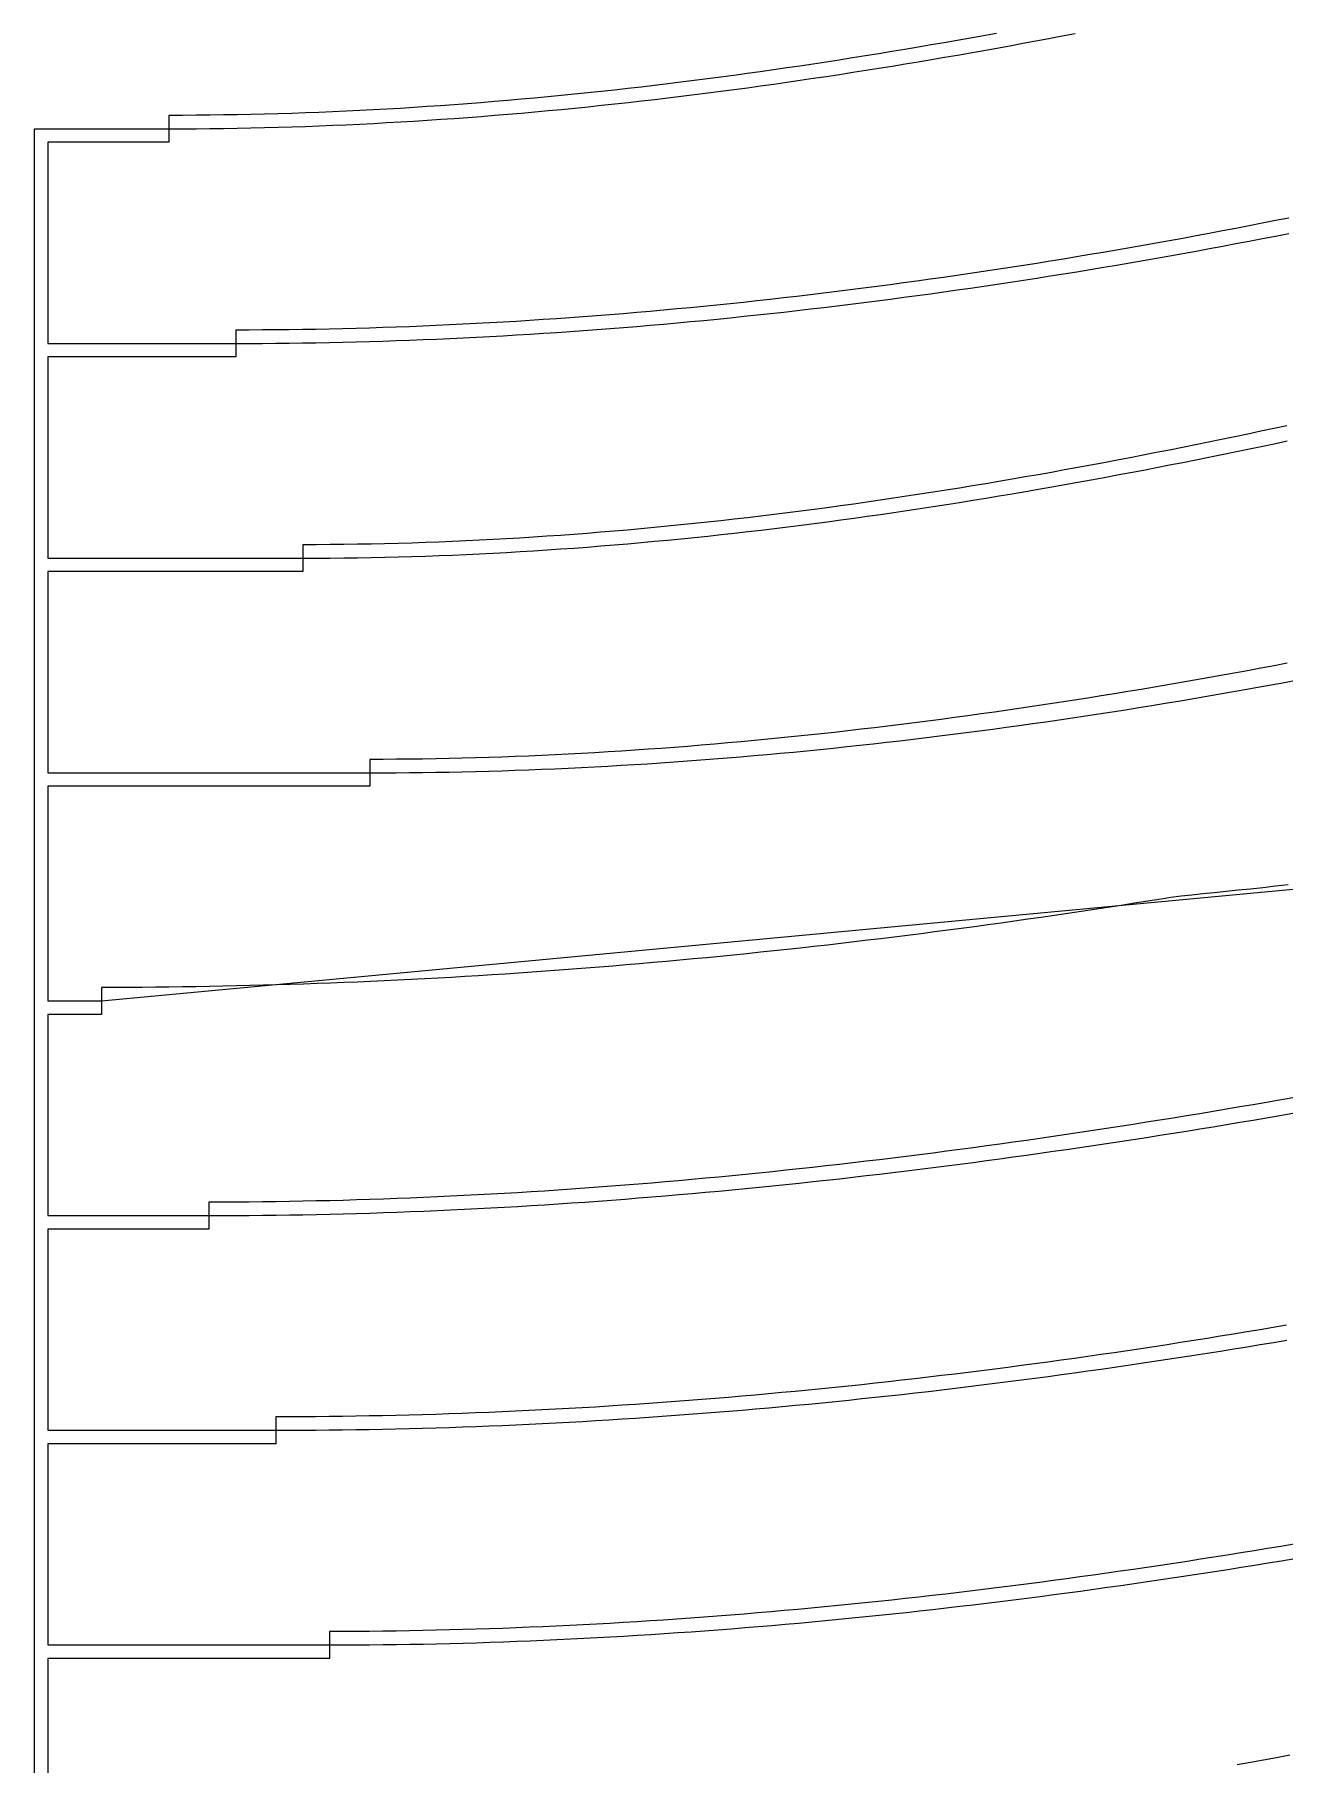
# Model space of a CAD drawing. Header units: metres. Extents: x 0 to 1224, y 0 to 792.
# Drawn here: x 642 to 735.2, y 259.1 to 388 of the extents above; entities that cross this region are included whole.
import ezdxf

# ---------------------------------------------------------------- set-up
doc = ezdxf.new("R2010")
doc.units = ezdxf.units.M

msp = doc.modelspace()

# ---------------------------------------------------------------- linework, layer by layer
for points in [[(713.7267, 388.1122), (712.7527, 387.9353), (711.7782, 387.7603), (710.8032, 387.5873), (709.8278, 387.4164), (708.8518, 387.2475), (707.8753, 387.0807), (706.8984, 386.9161), (705.9208, 386.7535), (704.9428, 386.5932), (703.9641, 386.4351), (702.9849, 386.2792), (702.0052, 386.1255), (701.0248, 385.9742), (700.0438, 385.8252), (699.0622, 385.6785), (698.0799, 385.5343), (697.0971, 385.3924), (696.1135, 385.253), (695.1293, 385.1161), (694.1444, 384.9817), (693.1588, 384.8498), (692.1725, 384.7205), (691.1855, 384.5938), (690.1978, 384.4698), (689.2093, 384.3483), (688.22, 384.2296), (687.23, 384.1136), (686.2392, 384.0003), (685.2476, 383.8899), (684.2552, 383.7822), (683.262, 383.6774), (682.268, 383.5754), (681.2731, 383.4763), (680.2774, 383.3802), (679.2807, 383.287), (678.2833, 383.1968), (677.2849, 383.1097), (676.2856, 383.0256), (675.2854, 382.9445), (674.2843, 382.8666), (673.2822, 382.7918), (672.2792, 382.7202), (671.2752, 382.6518), (670.2703, 382.5866), (669.2643, 382.5247), (668.2574, 382.466), (667.2494, 382.4107), (666.2404, 382.3588), (665.2304, 382.3102), (664.2193, 382.265), (663.2072, 382.2233), (662.194, 382.185), (661.1797, 382.1503), (660.1643, 382.119), (659.1478, 382.0914), (658.1301, 382.0673), (657.1113, 382.0468), (656.0914, 382.03), (655.0703, 382.0169), (654.0481, 382.0075), (653.0246, 382.0018), (652, 382), (652, 381), (653.0255, 381.0018), (654.0498, 381.0074), (655.0728, 381.0166), (656.0947, 381.0295), (657.1154, 381.046), (658.135, 381.0661), (659.1533, 381.0897), (660.1706, 381.1169), (661.1866, 381.1475), (662.2016, 381.1817), (663.2155, 381.2193), (664.2283, 381.2602), (665.2399, 381.3046), (666.2506, 381.3523), (667.2601, 381.4034), (668.2686, 381.4577), (669.2761, 381.5153), (670.2826, 381.5762), (671.288, 381.6402), (672.2925, 381.7075), (673.2959, 381.7778), (674.2984, 381.8513), (675.3, 381.9279), (676.3006, 382.0076), (677.3002, 382.0903), (678.299, 382.176), (679.2968, 382.2646), (680.2937, 382.3563), (681.2898, 382.4508), (682.285, 382.5482), (683.2793, 382.6485), (684.2728, 382.7516), (685.2655, 382.8575), (686.2573, 382.9662), (687.2483, 383.0776), (688.2386, 383.1918), (689.228, 383.3086), (690.2167, 383.4281), (691.2046, 383.5502), (692.1918, 383.6749), (693.1782, 383.8021), (694.164, 383.9319), (695.149, 384.0642), (696.1333, 384.199), (697.117, 384.3363), (698.0999, 384.476), (699.0822, 384.618), (700.0639, 384.7625), (701.045, 384.9092), (702.0254, 385.0583), (703.0052, 385.2096), (703.9844, 385.3632), (704.9631, 385.5191), (705.9411, 385.6771), (706.9186, 385.8372), (707.8956, 385.9995), (708.8721, 386.1639), (709.848, 386.3304), (710.8234, 386.4989), (711.7983, 386.6694), (712.7727, 386.842), (713.7467, 387.0164), (714.7202, 387.1928), (715.6933, 387.3711), (716.6659, 387.5513), (717.6382, 387.7333), (718.61, 387.9172), (719.5814, 388.1028)], [(642, 205), (642, 381), (652, 381), (652, 380), (643, 380), (643, 365), (657, 365), (657, 364), (643, 364), (643, 349), (662, 349), (662, 348), (643, 348), (643, 333), (667, 333), (667, 332), (643, 332), (643, 316), (647, 316), (647, 315), (643, 315), (643, 300), (655, 300), (655, 299), (643, 299), (643, 284), (660, 284), (660, 283), (643, 283), (643, 268), (664, 268), (664, 267), (643, 267), (643, 252)], [(735.5137, 374.3504), (734.5278, 374.1542), (733.5415, 373.9599), (732.5549, 373.7676), (731.568, 373.5773), (730.5807, 373.389), (729.5931, 373.2028), (728.6052, 373.0186), (727.6169, 372.8364), (726.6284, 372.6563), (725.6396, 372.4783), (724.6504, 372.3024), (723.661, 372.1286), (722.6713, 371.9569), (721.6813, 371.7873), (720.691, 371.6199), (719.7004, 371.4547), (718.7096, 371.2916), (717.7186, 371.1307), (716.7273, 370.9721), (715.7357, 370.8156), (714.7439, 370.6614), (713.7518, 370.5094), (712.7596, 370.3597), (711.7671, 370.2122), (710.7744, 370.0671), (709.7815, 369.9242), (708.7883, 369.7837), (707.795, 369.6455), (706.8015, 369.5096), (705.8078, 369.376), (704.8139, 369.2449), (703.8198, 369.1161), (702.8255, 368.9897), (701.8311, 368.8657), (700.8365, 368.7442), (699.8418, 368.6251), (698.8469, 368.5084), (697.8519, 368.3942), (696.8567, 368.2824), (695.8614, 368.1732), (694.866, 368.0664), (693.8704, 367.9622), (692.8747, 367.8605), (691.8789, 367.7614), (690.8831, 367.6648), (689.8871, 367.5708), (688.891, 367.4793), (687.8948, 367.3905), (686.8985, 367.3043), (685.9022, 367.2207), (684.9058, 367.1397), (683.9093, 367.0614), (682.9128, 366.9858), (681.9162, 366.9128), (680.9196, 366.8426), (679.9229, 366.775), (678.9262, 366.7102), (677.9294, 366.6481), (676.9326, 366.5887), (675.9358, 366.5321), (674.939, 366.4783), (673.9422, 366.4273), (672.9453, 366.3791), (671.9485, 366.3337), (670.9517, 366.2911), (669.9549, 366.2514), (668.9581, 366.2145), (667.9613, 366.1805), (666.9645, 366.1494), (665.9678, 366.1212), (664.9712, 366.0959), (663.9745, 366.0735), (662.978, 366.0541), (661.9815, 366.0376), (660.985, 366.0241), (659.9886, 366.0135), (658.9923, 366.006), (657.9961, 366.0015), (657, 366), (657, 365), (657.9972, 365.0014), (658.9945, 365.0059), (659.9918, 365.0132), (660.9891, 365.0235), (661.9865, 365.0367), (662.9839, 365.0529), (663.9813, 365.0719), (664.9788, 365.0937), (665.9762, 365.1185), (666.9737, 365.1461), (667.9711, 365.1765), (668.9686, 365.2098), (669.966, 365.2458), (670.9634, 365.2847), (671.9608, 365.3264), (672.9582, 365.3708), (673.9555, 365.418), (674.9528, 365.4679), (675.9501, 365.5206), (676.9473, 365.576), (677.9445, 365.6341), (678.9416, 365.6949), (679.9387, 365.7584), (680.9357, 365.8245), (681.9326, 365.8933), (682.9294, 365.9648), (683.9262, 366.0389), (684.9229, 366.1156), (685.9195, 366.1949), (686.9159, 366.2768), (687.9123, 366.3613), (688.9086, 366.4484), (689.9048, 366.538), (690.9009, 366.6302), (691.8968, 366.7249), (692.8926, 366.8221), (693.8883, 366.9218), (694.8838, 367.024), (695.8792, 367.1287), (696.8745, 367.2359), (697.8696, 367.3455), (698.8646, 367.4576), (699.8594, 367.5721), (700.854, 367.689), (701.8485, 367.8083), (702.8427, 367.93), (703.8368, 368.054), (704.8308, 368.1805), (705.8245, 368.3093), (706.818, 368.4404), (707.8113, 368.5739), (708.8045, 368.7096), (709.7974, 368.8477), (710.7901, 368.9881), (711.7825, 369.1307), (712.7748, 369.2756), (713.7668, 369.4228), (714.7586, 369.5721), (715.7501, 369.7238), (716.7414, 369.8776), (717.7325, 370.0336), (718.7233, 370.1918), (719.7138, 370.3522), (720.7041, 370.5147), (721.6941, 370.6794), (722.6838, 370.8462), (723.6732, 371.0152), (724.6624, 371.1862), (725.6512, 371.3594), (726.6398, 371.5346), (727.6281, 371.712), (728.616, 371.8913), (729.6037, 372.0727), (730.591, 372.2562), (731.578, 372.4416), (732.5647, 372.6291), (733.551, 372.8186), (734.537, 373.01), (735.5227, 373.2035)], [(735.3765, 358.8681), (734.4042, 358.6599), (733.4316, 358.4533), (732.4588, 358.2484), (731.4856, 358.0452), (730.5121, 357.8436), (729.5382, 357.6438), (728.564, 357.4458), (727.5895, 357.2496), (726.6145, 357.0553), (725.6392, 356.8628), (724.6635, 356.6723), (723.6874, 356.4837), (722.7109, 356.2971), (721.734, 356.1125), (720.7567, 355.93), (719.7789, 355.7495), (718.8007, 355.5712), (717.822, 355.395), (716.8429, 355.221), (715.8633, 355.0492), (714.8832, 354.8796), (713.9026, 354.7124), (712.9215, 354.5475), (711.9399, 354.3849), (710.9578, 354.2247), (709.9752, 354.0669), (708.992, 353.9116), (708.0083, 353.7588), (707.024, 353.6085), (706.0392, 353.4608), (705.0537, 353.3156), (704.0677, 353.1731), (703.0811, 353.0332), (702.0939, 352.896), (701.1061, 352.7615), (700.1176, 352.6298), (699.1285, 352.5009), (698.1388, 352.3748), (697.1484, 352.2516), (696.1574, 352.1312), (695.1656, 352.0138), (694.1732, 351.8993), (693.1802, 351.7879), (692.1864, 351.6794), (691.1919, 351.574), (690.1966, 351.4717), (689.2007, 351.3726), (688.204, 351.2766), (687.2066, 351.1838), (686.2084, 351.0942), (685.2094, 351.0079), (684.2097, 350.9248), (683.2092, 350.8451), (682.2079, 350.7688), (681.2057, 350.6959), (680.2028, 350.6264), (679.199, 350.5603), (678.1945, 350.4978), (677.189, 350.4387), (676.1827, 350.3833), (675.1756, 350.3314), (674.1676, 350.2832), (673.1587, 350.2386), (672.1489, 350.1978), (671.1382, 350.1606), (670.1266, 350.1273), (669.1141, 350.0977), (668.1006, 350.072), (667.0863, 350.0501), (666.0709, 350.0321), (665.0546, 350.0181), (664.0374, 350.008), (663.0192, 350.002), (662, 350), (662, 349), (663.0202, 349.0019), (664.0393, 349.0079), (665.0575, 349.0178), (666.0747, 349.0316), (667.0909, 349.0492), (668.1062, 349.0707), (669.1204, 349.096), (670.1337, 349.125), (671.1461, 349.1578), (672.1575, 349.1942), (673.168, 349.2344), (674.1776, 349.2782), (675.1863, 349.3256), (676.1941, 349.3765), (677.201, 349.431), (678.207, 349.489), (679.2122, 349.5505), (680.2165, 349.6154), (681.22, 349.6837), (682.2226, 349.7554), (683.2244, 349.8305), (684.2254, 349.9088), (685.2255, 349.9905), (686.2249, 350.0753), (687.2235, 350.1634), (688.2213, 350.2547), (689.2183, 350.3491), (690.2146, 350.4466), (691.2102, 350.5473), (692.2049, 350.6509), (693.199, 350.7576), (694.1924, 350.8673), (695.185, 350.9799), (696.1769, 351.0954), (697.1682, 351.2139), (698.1588, 351.3351), (699.1487, 351.4593), (700.1379, 351.5861), (701.1265, 351.7158), (702.1144, 351.8482), (703.1018, 351.9832), (704.0885, 352.121), (705.0746, 352.2613), (706.06, 352.4043), (707.0449, 352.5498), (708.0293, 352.6978), (709.013, 352.8484), (709.9962, 353.0014), (710.9788, 353.1568), (711.9609, 353.3146), (712.9425, 353.4748), (713.9235, 353.6373), (714.9041, 353.8022), (715.8841, 353.9693), (716.8636, 354.1386), (717.8427, 354.3101), (718.8212, 354.4839), (719.7994, 354.6597), (720.777, 354.8377), (721.7542, 355.0177), (722.731, 355.1998), (723.7074, 355.3838), (724.6833, 355.5699), (725.6589, 355.7579), (726.634, 355.9478), (727.6088, 356.1396), (728.5832, 356.3332), (729.5572, 356.5286), (730.5309, 356.7258), (731.5042, 356.9248), (732.4772, 357.1255), (733.4499, 357.3279), (734.4222, 357.5319), (735.3943, 357.7375)], [(735.4076, 341.1659), (734.4194, 340.9788), (733.4308, 340.7937), (732.4417, 340.6104), (731.4522, 340.4291), (730.4622, 340.2498), (729.472, 340.0724), (728.4813, 339.8971), (727.4903, 339.7238), (726.4989, 339.5526), (725.5072, 339.3834), (724.5152, 339.2164), (723.5229, 339.0515), (722.5304, 338.8888), (721.5376, 338.7283), (720.5445, 338.57), (719.5512, 338.4139), (718.5577, 338.2601), (717.5641, 338.1086), (716.5702, 337.9594), (715.5761, 337.8125), (714.582, 337.668), (713.5877, 337.5259), (712.5932, 337.3863), (711.5987, 337.249), (710.6041, 337.1142), (709.6094, 336.9819), (708.6147, 336.8521), (707.6199, 336.7249), (706.6251, 336.6002), (705.6303, 336.4781), (704.6355, 336.3586), (703.6408, 336.2418), (702.6461, 336.1276), (701.6514, 336.0161), (700.6569, 335.9074), (699.6624, 335.8013), (698.668, 335.698), (697.6737, 335.5975), (696.6796, 335.4999), (695.6857, 335.405), (694.6919, 335.313), (693.6983, 335.2239), (692.7049, 335.1377), (691.7117, 335.0545), (690.7188, 334.9742), (689.7261, 334.8969), (688.7336, 334.8226), (687.7415, 334.7513), (686.7497, 334.6831), (685.7581, 334.618), (684.7669, 334.556), (683.7761, 334.4971), (682.7856, 334.4414), (681.7955, 334.3889), (680.8057, 334.3396), (679.8164, 334.2935), (678.8275, 334.2507), (677.8391, 334.2111), (676.8511, 334.1749), (675.8636, 334.142), (674.8766, 334.1124), (673.8901, 334.0863), (672.9041, 334.0635), (671.9186, 334.0442), (670.9337, 334.0283), (669.9494, 334.016), (668.9656, 334.0071), (667.9825, 334.0017), (667, 334), (667, 333), (667.9834, 333.0015), (668.9672, 333.0063), (669.9513, 333.0143), (670.9358, 333.0254), (671.9206, 333.0397), (672.9056, 333.0571), (673.891, 333.0775), (674.8766, 333.1011), (675.8625, 333.1278), (676.8487, 333.1575), (677.8352, 333.1902), (678.8219, 333.226), (679.8088, 333.2648), (680.796, 333.3066), (681.7834, 333.3513), (682.771, 333.3991), (683.7588, 333.4497), (684.7468, 333.5033), (685.735, 333.5598), (686.7234, 333.6192), (687.7119, 333.6815), (688.7006, 333.7467), (689.6895, 333.8146), (690.6785, 333.8855), (691.6676, 333.9591), (692.6569, 334.0355), (693.6463, 334.1147), (694.6358, 334.1967), (695.6254, 334.2815), (696.6151, 334.3689), (697.6049, 334.4591), (698.5947, 334.552), (699.5847, 334.6475), (700.5746, 334.7458), (701.5647, 334.8466), (702.5547, 334.9502), (703.5448, 335.0563), (704.5349, 335.165), (705.5251, 335.2764), (706.5152, 335.3903), (707.5053, 335.5067), (708.4955, 335.6257), (709.4856, 335.7472), (710.4756, 335.8712), (711.4657, 335.9977), (712.4557, 336.1267), (713.4456, 336.2581), (714.4354, 336.392), (715.4252, 336.5283), (716.4149, 336.667), (717.4046, 336.8081), (718.3941, 336.9515), (719.3835, 337.0974), (720.3728, 337.2455), (721.3619, 337.396), (722.351, 337.5488), (723.3398, 337.7039), (724.3286, 337.8613), (725.3171, 338.0209), (726.3055, 338.1828), (727.2938, 338.3469), (728.2818, 338.5132), (729.2696, 338.6818), (730.2573, 338.8524), (731.2447, 339.0253), (732.2319, 339.2003), (733.2188, 339.3774), (734.2056, 339.5567), (735.192, 339.738), (736.1782, 339.9215)], [(735.4811, 324.6637), (734.5358, 324.5455), (733.5958, 324.4375), (732.6649, 324.3378), (731.747, 324.2442), (730.8457, 324.1547), (729.9649, 324.0673), (729.1084, 323.9799), (728.2798, 323.8904), (727.4831, 323.7969), (726.7218, 323.6973), (726, 323.5895), (725.0077, 323.431), (724.0151, 323.2742), (723.0223, 323.1192), (722.0291, 322.966), (721.0357, 322.8145), (720.042, 322.6648), (719.048, 322.5169), (718.0538, 322.3707), (717.0592, 322.2263), (716.0644, 322.0838), (715.0694, 321.943), (714.0741, 321.8041), (713.0785, 321.667), (712.0827, 321.5317), (711.0866, 321.3982), (710.0903, 321.2666), (709.0938, 321.1368), (708.097, 321.0089), (707.1, 320.8828), (706.1027, 320.7587), (705.1052, 320.6363), (704.1075, 320.5159), (703.1096, 320.3974), (702.1115, 320.2808), (701.1132, 320.166), (700.1147, 320.0532), (699.1159, 319.9423), (698.117, 319.8334), (697.1179, 319.7263), (696.1186, 319.6212), (695.1191, 319.5181), (694.1194, 319.4169), (693.1195, 319.3177), (692.1195, 319.2204), (691.1193, 319.1252), (690.1189, 319.0319), (689.1184, 318.9406), (688.1177, 318.8513), (687.1169, 318.764), (686.1159, 318.6787), (685.1147, 318.5954), (684.1134, 318.5142), (683.112, 318.435), (682.1105, 318.3579), (681.1088, 318.2828), (680.1069, 318.2097), (679.105, 318.1387), (678.1029, 318.0698), (677.1007, 318.003), (676.0984, 317.9382), (675.096, 317.8756), (674.0935, 317.815), (673.0909, 317.7566), (672.0882, 317.7002), (671.0854, 317.646), (670.0825, 317.5939), (669.0795, 317.544), (668.0765, 317.4962), (667.0733, 317.4505), (666.0701, 317.407), (665.0668, 317.3657), (664.0635, 317.3265), (663.06, 317.2895), (662.0566, 317.2547), (661.053, 317.2221), (660.0495, 317.1917), (659.0458, 317.1635), (658.0422, 317.1376), (657.0384, 317.1138), (656.0347, 317.0923), (655.0309, 317.073), (654.0271, 317.0559), (653.0233, 317.0411), (652.0194, 317.0286), (651.0155, 317.0183), (650.0116, 317.0103), (649.0078, 317.0045), (648.0039, 317.0011), (647, 317), (647, 316), (743, 325)], [(735.8306, 308.7851), (734.84, 308.6105), (733.8491, 308.4374), (732.8578, 308.2659), (731.8663, 308.096), (730.8745, 307.9277), (729.8824, 307.7611), (728.8901, 307.596), (727.8974, 307.4326), (726.9045, 307.2709), (725.9114, 307.1108), (724.9179, 306.9525), (723.9243, 306.7959), (722.9303, 306.6409), (721.9362, 306.4878), (720.9417, 306.3363), (719.9471, 306.1867), (718.9522, 306.0389), (717.9571, 305.8928), (716.9618, 305.7486), (715.9662, 305.6062), (714.9704, 305.4656), (713.9745, 305.3269), (712.9783, 305.1901), (711.9819, 305.0552), (710.9853, 304.9222), (709.9885, 304.7912), (708.9916, 304.662), (707.9944, 304.5349), (706.9971, 304.4097), (705.9996, 304.2865), (705.0019, 304.1653), (704.0041, 304.0461), (703.0061, 303.9289), (702.008, 303.8138), (701.0097, 303.7008), (700.0112, 303.5898), (699.0126, 303.481), (698.0139, 303.3742), (697.015, 303.2696), (696.016, 303.1671), (695.0169, 303.0668), (694.0176, 302.9687), (693.0183, 302.8727), (692.0188, 302.7789), (691.0192, 302.6874), (690.0195, 302.5981), (689.0197, 302.5111), (688.0199, 302.4263), (687.0199, 302.3438), (686.0198, 302.2635), (685.0197, 302.1857), (684.0195, 302.1101), (683.0192, 302.0369), (682.0189, 301.966), (681.0184, 301.8975), (680.018, 301.8314), (679.0174, 301.7677), (678.0169, 301.7064), (677.0162, 301.6475), (676.0156, 301.5911), (675.0149, 301.5372), (674.0141, 301.4857), (673.0134, 301.4368), (672.0126, 301.3903), (671.0118, 301.3464), (670.011, 301.305), (669.0101, 301.2662), (668.0093, 301.23), (667.0085, 301.1963), (666.0076, 301.1653), (665.0068, 301.1368), (664.006, 301.111), (663.0052, 301.0879), (662.0044, 301.0674), (661.0037, 301.0496), (660.0029, 301.0345), (659.0023, 301.0221), (658.0016, 301.0124), (657.001, 301.0055), (656.0005, 301.0013), (655, 301), (655, 300), (656.0013, 300.0013), (657.0026, 300.0054), (658.004, 300.0121), (659.0053, 300.0215), (660.0067, 300.0336), (661.008, 300.0483), (662.0094, 300.0656), (663.0107, 300.0856), (664.0121, 300.1081), (665.0134, 300.1333), (666.0147, 300.161), (667.0159, 300.1912), (668.0172, 300.224), (669.0184, 300.2594), (670.0196, 300.2972), (671.0207, 300.3376), (672.0218, 300.3804), (673.0229, 300.4257), (674.0238, 300.4734), (675.0248, 300.5236), (676.0257, 300.5763), (677.0265, 300.6313), (678.0273, 300.6888), (679.028, 300.7486), (680.0286, 300.8108), (681.0291, 300.8753), (682.0296, 300.9422), (683.03, 301.0114), (684.0302, 301.083), (685.0304, 301.1568), (686.0306, 301.2329), (687.0306, 301.3113), (688.0305, 301.392), (689.0303, 301.4749), (690.0299, 301.56), (691.0295, 301.6473), (692.029, 301.7368), (693.0283, 301.8286), (694.0275, 301.9224), (695.0266, 302.0185), (696.0255, 302.1167), (697.0243, 302.217), (698.023, 302.3194), (699.0215, 302.4239), (700.0199, 302.5305), (701.0181, 302.6392), (702.0162, 302.7499), (703.0141, 302.8627), (704.0119, 302.9775), (705.0095, 303.0943), (706.0069, 303.2132), (707.0041, 303.334), (708.0012, 303.4567), (708.9981, 303.5815), (709.9948, 303.7081), (710.9913, 303.8367), (711.9876, 303.9672), (712.9837, 304.0996), (713.9796, 304.2339), (714.9753, 304.3701), (715.9708, 304.5081), (716.9661, 304.648), (717.9612, 304.7897), (718.9561, 304.9332), (719.9507, 305.0785), (720.9451, 305.2255), (721.9393, 305.3744), (722.9332, 305.525), (723.9269, 305.6774), (724.9204, 305.8314), (725.9136, 305.9872), (726.9066, 306.1447), (727.8993, 306.3039), (728.8918, 306.4648), (729.884, 306.6273), (730.8759, 306.7914), (731.8676, 306.9572), (732.859, 307.1246), (733.8501, 307.2935), (734.841, 307.4641), (735.8315, 307.6363)], [(735.3532, 291.8252), (734.3661, 291.6567), (733.3788, 291.4901), (732.3913, 291.3254), (731.4035, 291.1625), (730.4156, 291.0014), (729.4274, 290.8423), (728.439, 290.685), (727.4505, 290.5296), (726.4617, 290.3762), (725.4727, 290.2246), (724.4836, 290.075), (723.4943, 289.9273), (722.5048, 289.7816), (721.5151, 289.6378), (720.5253, 289.496), (719.5352, 289.3562), (718.5451, 289.2184), (717.5548, 289.0826), (716.5643, 288.9488), (715.5737, 288.817), (714.5829, 288.6873), (713.592, 288.5596), (712.601, 288.434), (711.6098, 288.3104), (710.6185, 288.1889), (709.6271, 288.0695), (708.6356, 287.9522), (707.644, 287.8371), (706.6522, 287.724), (705.6604, 287.6131), (704.6685, 287.5043), (703.6764, 287.3977), (702.6843, 287.2932), (701.6921, 287.1909), (700.6998, 287.0908), (699.7074, 286.9929), (698.715, 286.8972), (697.7225, 286.8037), (696.7299, 286.7125), (695.7373, 286.6234), (694.7446, 286.5367), (693.7519, 286.4522), (692.7591, 286.3699), (691.7662, 286.29), (690.7734, 286.2123), (689.7805, 286.137), (688.7876, 286.0639), (687.7946, 285.9932), (686.8017, 285.9248), (685.8087, 285.8588), (684.8157, 285.7951), (683.8227, 285.7338), (682.8297, 285.6748), (681.8367, 285.6183), (680.8437, 285.5641), (679.8507, 285.5124), (678.8577, 285.4631), (677.8648, 285.4162), (676.8718, 285.3717), (675.8789, 285.3297), (674.8861, 285.2902), (673.8932, 285.2531), (672.9005, 285.2186), (671.9077, 285.1865), (670.915, 285.1569), (669.9224, 285.1298), (668.9298, 285.1053), (667.9373, 285.0833), (666.9448, 285.0639), (665.9525, 285.047), (664.9602, 285.0326), (663.9679, 285.0209), (662.9758, 285.0118), (661.9838, 285.0052), (660.9918, 285.0013), (660, 285), (660, 284), (660.9928, 284.0012), (661.9857, 284.0051), (662.9786, 284.0115), (663.9716, 284.0205), (664.9647, 284.032), (665.9578, 284.0461), (666.951, 284.0626), (667.9442, 284.0817), (668.9375, 284.1033), (669.9308, 284.1273), (670.9241, 284.1539), (671.9174, 284.1829), (672.9108, 284.2144), (673.9042, 284.2483), (674.8976, 284.2847), (675.891, 284.3235), (676.8844, 284.3647), (677.8778, 284.4083), (678.8713, 284.4543), (679.8647, 284.5028), (680.8581, 284.5536), (681.8515, 284.6067), (682.8449, 284.6622), (683.8382, 284.7201), (684.8316, 284.7803), (685.8249, 284.8429), (686.8182, 284.9077), (687.8114, 284.9749), (688.8046, 285.0444), (689.7978, 285.1161), (690.7909, 285.1901), (691.7839, 285.2664), (692.777, 285.345), (693.7699, 285.4258), (694.7628, 285.5089), (695.7556, 285.5941), (696.7483, 285.6816), (697.741, 285.7713), (698.7336, 285.8632), (699.7261, 285.9573), (700.7185, 286.0536), (701.7108, 286.152), (702.703, 286.2526), (703.6952, 286.3553), (704.6872, 286.4602), (705.6791, 286.5672), (706.6709, 286.6763), (707.6626, 286.7875), (708.6542, 286.9008), (709.6456, 287.0162), (710.6369, 287.1337), (711.6281, 287.2532), (712.6192, 287.3748), (713.6101, 287.4985), (714.6009, 287.6242), (715.5915, 287.7519), (716.582, 287.8816), (717.5723, 288.0133), (718.5624, 288.1471), (719.5524, 288.2828), (720.5423, 288.4205), (721.5319, 288.5601), (722.5214, 288.7017), (723.5107, 288.8453), (724.4998, 288.9908), (725.4888, 289.1382), (726.4775, 289.2875), (727.4661, 289.4387), (728.4544, 289.5919), (729.4426, 289.7469), (730.4305, 289.9037), (731.4183, 290.0625), (732.4058, 290.2231), (733.3931, 290.3855), (734.3802, 290.5498), (735.367, 290.7159)], [(735.9189, 275.5138), (734.9228, 275.3467), (733.9263, 275.1813), (732.9295, 275.0178), (731.9323, 274.8562), (730.9347, 274.6964), (729.9368, 274.5384), (728.9386, 274.3824), (727.9401, 274.2282), (726.9412, 274.076), (725.9421, 273.9257), (724.9427, 273.7774), (723.943, 273.631), (722.9431, 273.4865), (721.943, 273.3441), (720.9426, 273.2037), (719.942, 273.0653), (718.9413, 272.9289), (717.9403, 272.7946), (716.9392, 272.6624), (715.938, 272.5322), (714.9366, 272.4041), (713.9351, 272.2781), (712.9334, 272.1543), (711.9317, 272.0326), (710.9299, 271.913), (709.928, 271.7957), (708.9261, 271.6805), (707.9241, 271.5675), (706.9221, 271.4567), (705.9201, 271.3482), (704.9181, 271.2418), (703.916, 271.1378), (702.9141, 271.036), (701.9121, 270.9365), (700.9102, 270.8394), (699.9084, 270.7445), (698.9066, 270.652), (697.9049, 270.5618), (696.9034, 270.474), (695.902, 270.3886), (694.9006, 270.3055), (693.8995, 270.2249), (692.8985, 270.1467), (691.8977, 270.0709), (690.897, 269.9976), (689.8966, 269.9267), (688.8964, 269.8584), (687.8964, 269.7925), (686.8966, 269.7292), (685.8971, 269.6683), (684.8979, 269.61), (683.8989, 269.5543), (682.9003, 269.5012), (681.9019, 269.4506), (680.9039, 269.4026), (679.9062, 269.3573), (678.9089, 269.3146), (677.9119, 269.2745), (676.9153, 269.2371), (675.9191, 269.2024), (674.9233, 269.1704), (673.9279, 269.141), (672.9329, 269.1144), (671.9384, 269.0906), (670.9444, 269.0694), (669.9508, 269.0511), (668.9577, 269.0355), (667.9651, 269.0228), (666.973, 269.0128), (665.9814, 269.0057), (664.9904, 269.0014), (664, 269), (664, 268), (664.9945, 268.0014), (665.9893, 268.0056), (666.9846, 268.0127), (667.9802, 268.0225), (668.9761, 268.0351), (669.9724, 268.0505), (670.969, 268.0687), (671.9659, 268.0895), (672.9631, 268.1131), (673.9606, 268.1394), (674.9584, 268.1684), (675.9564, 268.2001), (676.9548, 268.2344), (677.9533, 268.2714), (678.9522, 268.311), (679.9512, 268.3532), (680.9505, 268.3981), (681.95, 268.4455), (682.9497, 268.4955), (683.9496, 268.548), (684.9497, 268.6031), (685.9499, 268.6608), (686.9503, 268.7209), (687.9509, 268.7835), (688.9516, 268.8487), (689.9525, 268.9163), (690.9534, 268.9863), (691.9545, 269.0588), (692.9557, 269.1337), (693.957, 269.2111), (694.9583, 269.2908), (695.9598, 269.3729), (696.9613, 269.4574), (697.9628, 269.5442), (698.9644, 269.6334), (699.9661, 269.7249), (700.9677, 269.8187), (701.9694, 269.9148), (702.9711, 270.0132), (703.9728, 270.1138), (704.9744, 270.2167), (705.9761, 270.3219), (706.9777, 270.4292), (707.9792, 270.5388), (708.9807, 270.6505), (709.9821, 270.7644), (710.9835, 270.8805), (711.9848, 270.9987), (712.9859, 271.1191), (713.987, 271.2416), (714.988, 271.3662), (715.9888, 271.4928), (716.9895, 271.6216), (717.99, 271.7524), (718.9904, 271.8852), (719.9906, 272.0201), (720.9907, 272.157), (721.9905, 272.2959), (722.9902, 272.4368), (723.9897, 272.5796), (724.9889, 272.7244), (725.988, 272.8711), (726.9867, 273.0198), (727.9853, 273.1704), (728.9836, 273.3229), (729.9816, 273.4772), (730.9793, 273.6335), (731.9768, 273.7915), (732.974, 273.9515), (733.9708, 274.1132), (734.9674, 274.2767), (735.9636, 274.4421)], [(735.5864, 259.7759), (734.6109, 259.594), (733.635, 259.4141), (732.6587, 259.2361), (731.682, 259.0599)]]:
    msp.add_lwpolyline(points)

doc.saveas('drawing.dxf')
